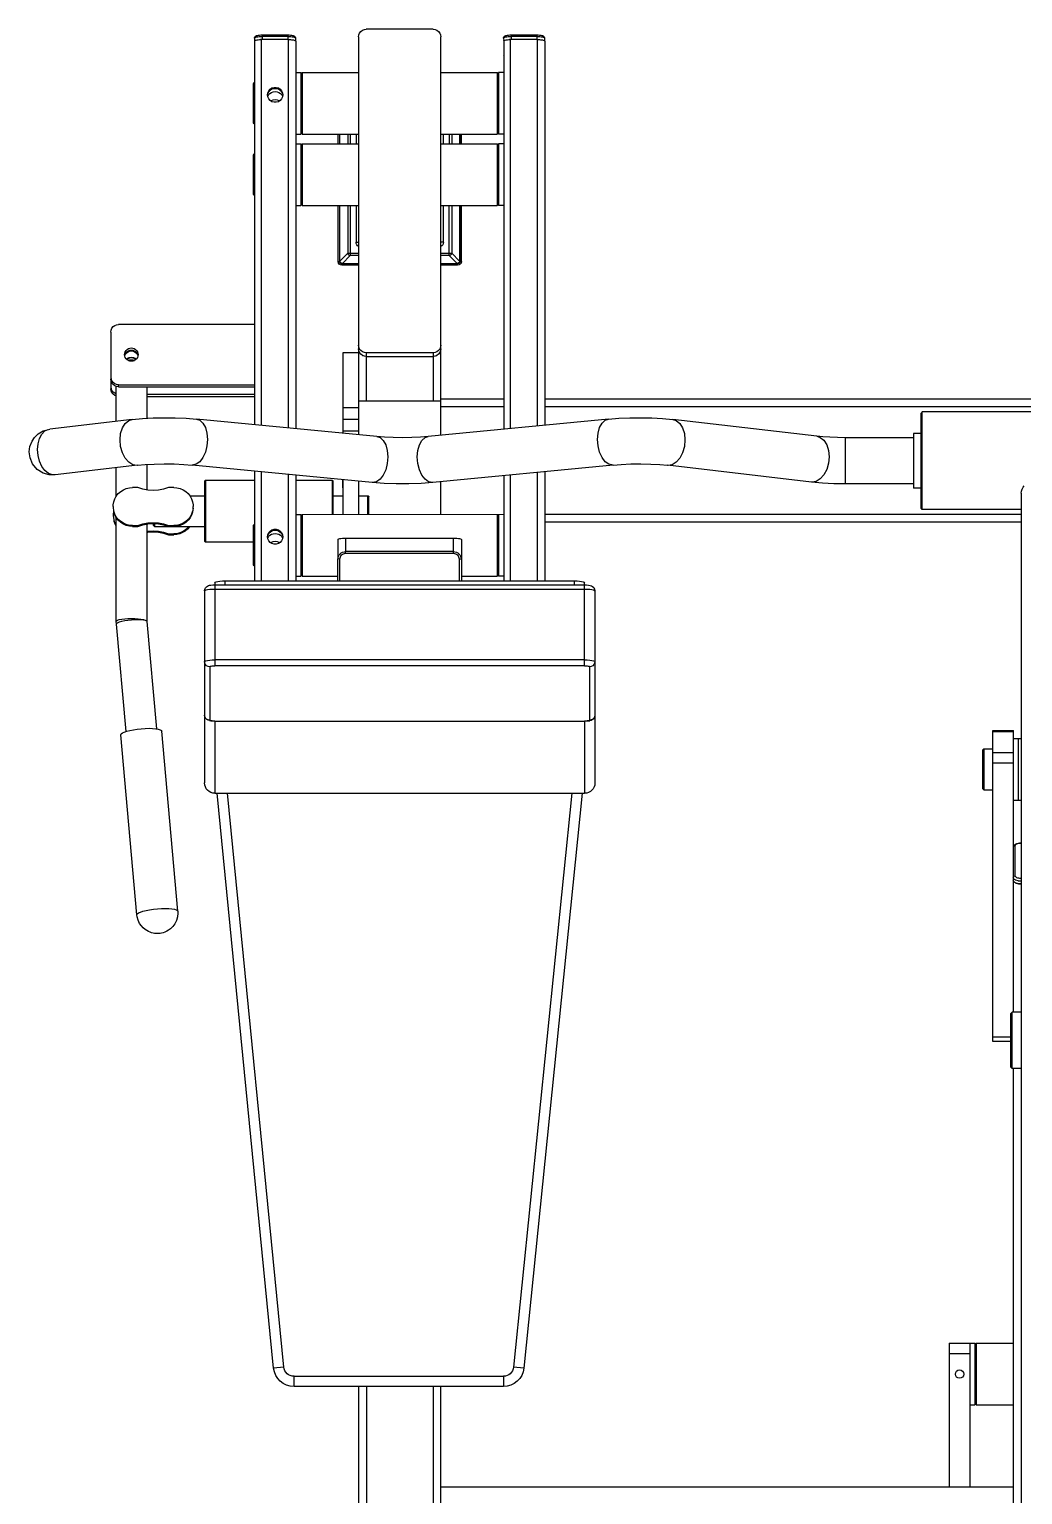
# Model space of a CAD drawing. Header units: millimetres. Extents: x 24547 to 62889, y 34568 to 56011.
# Drawn here: x 44612 to 45232, y 45237 to 46152 of the extents above; entities that cross this region are included whole.
import ezdxf

# ---------------------------------------------------------------- set-up
doc = ezdxf.new("R2010")
doc.units = ezdxf.units.MM
doc.linetypes.add('PEN_TYPE_1', pattern=[0])

# ---------------------------------------------------------------- blocks, each defined once
blk = doc.blocks.new('A$C3F1E5CCC')
at = {"color": 7, "linetype": 'PEN_TYPE_1'}
for points in [[(140.45, 1397.95), (140.51, 1398.35), (140.64, 1398.68), (140.85, 1398.96), (141.13, 1399.2), (141.46, 1399.39), (141.83, 1399.54), (142.3, 1399.67), (142.89, 1399.79), (143.62, 1399.88), (144.43, 1399.94), (145.26, 1399.96)], [(145.26, 1399.96), (161.28, 1399.96)], [(145.26, 1399.96), (145.26, 1397.07)], [(161.28, 1399.96), (161.28, 1397.07)], [(161.28, 1399.96), (162.11, 1399.94), (162.93, 1399.88), (163.66, 1399.79), (164.26, 1399.67), (164.72, 1399.54), (165.11, 1399.38), (165.41, 1399.19), (165.65, 1398.99), (165.87, 1398.71), (166.03, 1398.35), (166.09, 1397.95)], [(205.47, 1398.71), (205.63, 1399.94), (206.11, 1401.08), (206.88, 1402.07), (207.87, 1402.81), (209.03, 1403.29), (210.27, 1403.45)], [(251.94, 1403.45), (210.27, 1403.45)], [(251.94, 1403.45), (253.18, 1403.29), (254.34, 1402.81), (255.33, 1402.07), (256.1, 1401.08), (256.58, 1399.94), (256.74, 1398.71)], [(295.88, 1397.95), (295.93, 1398.35), (296.08, 1398.68), (296.29, 1398.96), (296.56, 1399.2), (296.88, 1399.39), (297.26, 1399.54), (297.72, 1399.67), (298.32, 1399.79), (299.05, 1399.88), (299.86, 1399.94), (300.68, 1399.96)], [(300.68, 1399.96), (316.71, 1399.96)], [(300.68, 1399.96), (300.68, 1397.07)], [(316.71, 1399.96), (316.71, 1397.07)], [(316.71, 1399.96), (317.55, 1399.94), (318.37, 1399.88), (319.09, 1399.79), (319.7, 1399.67), (320.15, 1399.54), (320.53, 1399.38), (320.84, 1399.19), (321.08, 1398.99), (321.3, 1398.71), (321.46, 1398.35), (321.52, 1397.95)], [(140.45, 1397.95), (140.54, 1398.14), (140.82, 1398.33), (141.26, 1398.5), (141.86, 1398.65), (142.58, 1398.78), (143.41, 1398.87), (144.32, 1398.93), (145.26, 1398.95)], [(140.45, 1397.95), (140.58, 1396.2)], [(140.64, 1396.34), (140.45, 1396.07)], [(140.58, 1396.2), (140.68, 1396.39), (140.97, 1396.57), (141.46, 1396.73), (142.07, 1396.86), (142.84, 1396.95), (143.69, 1397.02), (144.58, 1397.04)], [(140.58, 1396.2), (140.58, 1156.66)], [(144.19, 1397.04), (143.96, 1397.03)], [(145.26, 1397.07), (144.58, 1397.05)], [(161.41, 1397.04), (144.58, 1397.04)], [(144.58, 1397.04), (144.58, 1156.27)], [(161.28, 1398.95), (145.26, 1398.95)], [(161.28, 1398.95), (162.22, 1398.93), (163.12, 1398.87), (163.95, 1398.78), (164.68, 1398.65), (165.28, 1398.5), (165.72, 1398.33), (165.99, 1398.14), (166.09, 1397.95)], [(165.04, 1396.69), (161.41, 1397.06)], [(161.41, 1397.04), (161.41, 1154.62)], [(161.41, 1397.04), (162.48, 1397.02), (163.49, 1396.94), (164.41, 1396.82), (165.16, 1396.66), (165.74, 1396.47), (166.1, 1396.26)], [(166.09, 1397.95), (166.09, 1396.27)], [(166.21, 1396.04), (166.1, 1396.26)], [(166.21, 1396.04), (166.21, 1154.15)], [(205.47, 1398.71), (205.47, 1150.32)], [(256.74, 1149.98), (256.74, 1398.71)], [(295.88, 1397.95), (295.97, 1398.14), (296.25, 1398.33), (296.69, 1398.5), (297.29, 1398.65), (298.02, 1398.78), (298.85, 1398.87), (299.75, 1398.93), (300.68, 1398.95)], [(295.88, 1397.95), (296.01, 1396.2)], [(296.08, 1396.34), (295.88, 1396.07)], [(296.01, 1396.2), (296.11, 1396.39), (296.4, 1396.57), (296.88, 1396.73), (297.51, 1396.86), (298.28, 1396.95), (299.12, 1397.02), (300.01, 1397.04)], [(296.01, 1396.2), (296.01, 1153.81)], [(299.62, 1397.04), (299.4, 1397.03)], [(300.68, 1397.07), (300.01, 1397.05)], [(316.84, 1397.04), (300.01, 1397.04)], [(300.01, 1397.04), (300.01, 1154.2)], [(316.71, 1398.95), (300.68, 1398.95)], [(316.71, 1398.95), (317.64, 1398.93), (318.55, 1398.87), (319.39, 1398.78), (320.11, 1398.65), (320.7, 1398.5), (321.15, 1398.33), (321.42, 1398.14), (321.52, 1397.95)], [(320.47, 1396.69), (316.84, 1397.06)], [(316.84, 1397.04), (317.9, 1397.02), (318.92, 1396.94), (319.83, 1396.82), (320.6, 1396.66), (321.17, 1396.47), (321.53, 1396.26)], [(316.84, 1397.04), (316.84, 1155.84)], [(321.52, 1397.95), (321.52, 1396.27)], [(321.65, 1396.04), (321.53, 1396.26)], [(321.65, 1396.04), (321.65, 1156.31)], [(140.45, 1387.41), (140.58, 1387.18)], [(295.88, 1387.41), (296.01, 1387.18)], [(166.21, 1376.45), (169.42, 1376.45)], [(169.42, 1375.66), (170.22, 1376.45)], [(169.42, 1376.45), (169.42, 1338)], [(170.22, 1376.45), (205.47, 1376.45)], [(170.22, 1376.45), (170.22, 1338)], [(256.74, 1376.45), (292, 1376.45)], [(292, 1376.45), (292, 1338)], [(292, 1376.45), (292.81, 1375.66)], [(296.01, 1376.45), (292.81, 1376.45)], [(292.81, 1376.45), (292.81, 1338)], [(140.17, 1370.05), (139.78, 1369.67)], [(139.78, 1344.81), (139.78, 1369.67)], [(140.58, 1370.05), (140.17, 1370.05)], [(140.17, 1344.42), (140.17, 1370.05)], [(148.63, 1362.24), (148.78, 1363.88), (149.35, 1365.1), (150.25, 1366.11), (151.4, 1366.84), (152.72, 1367.22), (154.09, 1367.22), (155.39, 1366.84), (156.54, 1366.11), (157.44, 1365.1), (158.01, 1363.88), (158.16, 1362.24)], [(148.73, 1361.6), (149.29, 1362.61), (150.07, 1363.43), (151.08, 1364.06), (152.23, 1364.45), (153.4, 1364.58)], [(148.78, 1363.25), (149.35, 1364.47), (150.25, 1365.48), (151.4, 1366.19), (152.72, 1366.58), (154.09, 1366.58), (155.39, 1366.19), (156.54, 1365.48), (157.44, 1364.47), (158.01, 1363.25)], [(153.4, 1364.58), (154.56, 1364.45), (155.71, 1364.06), (156.71, 1363.44), (157.5, 1362.61)], [(158.01, 1361.24), (157.44, 1360.02), (156.54, 1359.01), (155.39, 1358.28), (154.09, 1357.91), (152.72, 1357.91), (151.4, 1358.28), (150.25, 1359.01), (149.35, 1360.02), (148.78, 1361.24), (148.59, 1362.56)], [(150.65, 1358.75), (151.08, 1359.06), (152.23, 1359.52), (153.4, 1359.67)], [(153.4, 1359.67), (154.56, 1359.52), (155.71, 1359.06), (156.14, 1358.75)], [(157.5, 1362.61), (158.07, 1361.62)], [(158.2, 1362.56), (158.01, 1361.24)], [(140.17, 1344.42), (139.78, 1344.81)], [(140.58, 1344.42), (140.17, 1344.42)], [(140.45, 1342.88), (140.58, 1342.66)], [(166.21, 1338), (169.42, 1338)], [(169.42, 1338.8), (170.22, 1338)], [(170.22, 1338), (205.47, 1338)], [(192.65, 1331.95), (192.65, 1338)], [(193.55, 1338), (193.55, 1331.95)], [(193.8, 1331.95), (193.8, 1338)], [(198.68, 1338), (198.68, 1331.95)], [(200.18, 1338), (200.18, 1331.95)], [(203.87, 1338), (203.87, 1331.95)], [(256.74, 1338), (292, 1338)], [(258.34, 1331.95), (258.34, 1338)], [(262.03, 1338), (262.03, 1331.95)], [(263.53, 1338), (263.53, 1331.95)], [(268.41, 1338), (268.41, 1331.95)], [(268.66, 1338), (268.66, 1331.95)], [(269.57, 1331.95), (269.57, 1338)], [(292, 1338), (292.81, 1338.8)], [(296.01, 1338), (292.81, 1338)], [(166.21, 1331.95), (169.42, 1331.95)], [(169.42, 1331.13), (170.22, 1331.95)], [(169.42, 1331.95), (169.42, 1293.49)], [(170.22, 1331.95), (205.47, 1331.95)], [(170.22, 1331.95), (170.22, 1293.49)], [(256.74, 1331.95), (292, 1331.95)], [(292, 1331.95), (292, 1293.49)], [(292, 1331.95), (292.81, 1331.13)], [(296.01, 1331.95), (292.81, 1331.95)], [(292.81, 1331.95), (292.81, 1293.49)], [(140.17, 1325.53), (139.78, 1325.14)], [(139.78, 1300.27), (139.78, 1325.14)], [(140.58, 1325.53), (140.17, 1325.53)], [(140.17, 1299.9), (140.17, 1325.53)], [(140.17, 1299.9), (139.78, 1300.27)], [(140.58, 1299.9), (140.17, 1299.9)], [(166.21, 1293.49), (169.42, 1293.49)], [(169.42, 1294.28), (170.22, 1293.49)], [(170.22, 1293.49), (205.47, 1293.49)], [(192.65, 1258.46), (192.65, 1293.49)], [(193.55, 1293.49), (193.55, 1258.46)], [(193.8, 1258.82), (193.8, 1293.49)], [(198.68, 1293.49), (198.68, 1263.69)], [(200.18, 1293.49), (200.18, 1262.17)], [(203.87, 1293.49), (203.87, 1270.57)], [(256.74, 1293.49), (292, 1293.49)], [(258.34, 1270.57), (258.34, 1293.49)], [(262.03, 1262.17), (262.03, 1293.49)], [(263.53, 1293.49), (263.53, 1263.69)], [(268.41, 1293.49), (268.41, 1258.82)], [(268.66, 1293.49), (268.66, 1258.46)], [(269.57, 1258.46), (269.57, 1293.49)], [(292, 1293.49), (292.81, 1294.28)], [(296.01, 1293.49), (292.81, 1293.49)], [(198.68, 1263.69), (193.8, 1258.82)], [(198.68, 1263.69), (205.47, 1263.69)], [(200.18, 1262.17), (199.75, 1262.29), (199.35, 1262.53), (199.02, 1262.86), (198.79, 1263.25), (198.68, 1263.69)], [(203.87, 1270.57), (205.47, 1270.57)], [(205.47, 1267.8), (204.8, 1268.32), (204.3, 1268.97), (203.98, 1269.74), (203.87, 1270.57)], [(258.34, 1270.57), (256.74, 1270.57)], [(258.34, 1270.57), (258.23, 1269.74), (257.91, 1268.97), (257.41, 1268.32), (256.74, 1267.8)], [(256.74, 1263.69), (263.53, 1263.69)], [(263.53, 1263.69), (263.49, 1263.46), (263.42, 1263.25), (263.32, 1263.03), (263.19, 1262.86), (263.04, 1262.68), (262.86, 1262.53), (262.66, 1262.4), (262.46, 1262.29), (262.25, 1262.22), (262.03, 1262.17)], [(268.41, 1258.82), (263.53, 1263.69)], [(192.65, 1258.46), (193.55, 1258.46)], [(194.96, 1256.15), (194.06, 1256.33), (193.33, 1256.83), (192.83, 1257.56), (192.65, 1258.46)], [(194.96, 1257.04), (194.41, 1257.16), (193.96, 1257.46), (193.66, 1257.91), (193.55, 1258.46)], [(195.31, 1257.31), (194.83, 1257.39), (194.41, 1257.6), (194.09, 1257.91), (193.88, 1258.33), (193.8, 1258.82)], [(205.47, 1257.04), (194.96, 1257.04)], [(194.96, 1256.15), (194.96, 1257.04)], [(205.47, 1256.15), (194.96, 1256.15)], [(200.18, 1262.17), (195.31, 1257.31)], [(195.31, 1257.31), (205.47, 1257.31)], [(205.47, 1262.17), (200.18, 1262.17)], [(262.03, 1262.17), (256.74, 1262.17)], [(256.74, 1257.31), (266.9, 1257.31)], [(267.25, 1257.04), (256.74, 1257.04)], [(267.25, 1256.15), (256.74, 1256.15)], [(266.9, 1257.31), (262.03, 1262.17)], [(268.41, 1258.82), (268.33, 1258.33), (268.12, 1257.91), (267.81, 1257.6), (267.38, 1257.39), (266.9, 1257.31)], [(269.57, 1258.46), (269.38, 1257.56), (268.89, 1256.83), (268.15, 1256.33), (267.25, 1256.15)], [(268.66, 1258.46), (268.55, 1257.91), (268.25, 1257.46), (267.8, 1257.16), (267.25, 1257.04)], [(267.25, 1256.15), (267.25, 1257.04)], [(268.66, 1258.46), (269.57, 1258.46)], [(50.85, 1214.5), (51.03, 1215.72), (51.5, 1216.86), (52.26, 1217.84), (53.26, 1218.58), (54.43, 1219.06), (55.68, 1219.22)], [(140.58, 1219.22), (55.68, 1219.22)], [(50.85, 1214.5), (50.85, 1178.99)], [(59.47, 1200.4), (59.57, 1201.32), (59.88, 1202.19), (60.39, 1202.98), (61.05, 1203.63), (61.85, 1204.12), (62.75, 1204.41), (63.67, 1204.52), (64.6, 1204.41), (65.5, 1204.12), (66.29, 1203.63), (66.96, 1202.98), (67.47, 1202.19), (67.77, 1201.32), (67.87, 1200.4)], [(59.57, 1199.49), (59.47, 1200.4)], [(59.54, 1199.74), (59.69, 1200.32)], [(67.77, 1199.49), (67.47, 1198.62), (66.96, 1197.83), (66.29, 1197.18), (65.5, 1196.69), (64.6, 1196.4), (63.67, 1196.29), (62.75, 1196.4), (61.85, 1196.69), (61.05, 1197.18), (60.39, 1197.83), (59.88, 1198.62), (59.57, 1199.49)], [(59.6, 1199.4), (59.86, 1200.21)], [(59.69, 1200.32), (59.88, 1200.86), (60.39, 1201.64), (61.05, 1202.29), (61.85, 1202.78), (62.75, 1203.07), (63.67, 1203.19), (64.6, 1203.07), (65.5, 1202.78), (66.29, 1202.29), (66.96, 1201.64), (67.47, 1200.86), (67.64, 1200.32)], [(59.86, 1200.21), (60.27, 1201.02), (61.22, 1202), (62.39, 1202.63), (63.67, 1202.85), (64.98, 1202.63), (66.13, 1202), (67.07, 1201.02), (67.48, 1200.21)], [(60.63, 1197.6), (61.22, 1198.14), (62.39, 1198.68), (63.67, 1198.86), (64.98, 1198.68), (66.13, 1198.14), (66.72, 1197.6)], [(60.82, 1197.41), (61.05, 1197.62), (61.85, 1198.11), (62.75, 1198.42), (63.67, 1198.52), (64.6, 1198.42), (65.5, 1198.11), (66.29, 1197.62), (66.52, 1197.41)], [(67.48, 1200.21), (67.74, 1199.4)], [(67.64, 1200.32), (67.81, 1199.74)], [(67.87, 1200.4), (67.77, 1199.49)], [(195.85, 1201.71), (205.47, 1201.71)], [(195.85, 1151.27), (195.85, 1201.61)], [(210.27, 1201.48), (209.03, 1201.64), (207.87, 1202.11), (206.88, 1202.86), (206.11, 1203.84), (205.63, 1204.98), (205.47, 1206.21)], [(205.63, 1202.78), (205.47, 1203.95)], [(205.68, 1202.65), (205.63, 1202.78)], [(206.11, 1201.62), (205.63, 1202.76)], [(206.19, 1201.53), (206.09, 1201.67)], [(206.84, 1200.7), (206.19, 1201.53)], [(206.93, 1200.6), (206.84, 1200.7)], [(207.88, 1199.88), (206.93, 1200.6)], [(210.27, 1199.25), (209.03, 1199.41), (207.87, 1199.88)], [(210.27, 1199.22), (209.21, 1199.35), (208.19, 1199.69), (207.88, 1199.88)], [(251.94, 1201.48), (210.27, 1201.48)], [(210.27, 1201.48), (210.27, 1171.34)], [(210.27, 1199.25), (251.94, 1199.25)], [(256.74, 1206.21), (256.58, 1204.98), (256.1, 1203.84), (255.33, 1202.86), (254.34, 1202.11), (253.18, 1201.64), (251.94, 1201.48)], [(251.94, 1201.48), (251.94, 1171.34)], [(254.35, 1199.9), (254.02, 1199.69), (253, 1199.35), (251.94, 1199.22)], [(254.34, 1199.88), (253.18, 1199.41), (251.94, 1199.25)], [(255.28, 1200.6), (254.35, 1199.9)], [(255.37, 1200.7), (255.28, 1200.6)], [(256.1, 1201.62), (255.33, 1200.63)], [(256.12, 1201.67), (256.02, 1201.53)], [(256.53, 1202.65), (256.12, 1201.67)], [(256.58, 1202.78), (256.53, 1202.65)], [(256.74, 1203.95), (256.58, 1202.76)], [(61.79, 1196.74), (61.85, 1196.77), (62.75, 1197.08), (63.67, 1197.18), (64.6, 1197.08), (65.5, 1196.77), (65.56, 1196.74)], [(50.85, 1186.31), (51.03, 1185.09)], [(55.68, 1180.27), (54.43, 1180.42), (53.26, 1180.91), (52.26, 1181.66), (51.5, 1182.61), (51.03, 1183.76), (50.85, 1184.98)], [(50.85, 1180.32), (51.03, 1179.1)], [(55.68, 1181.59), (54.43, 1181.75), (53.26, 1182.23), (52.26, 1182.97), (51.5, 1183.95), (51.03, 1185.09)], [(54.05, 1180.58), (54.05, 1158.74)], [(55.68, 1180.27), (55.68, 1181.59)], [(55.68, 1181.59), (140.58, 1181.59)], [(55.68, 1180.27), (140.58, 1180.27)], [(73.29, 1180.27), (73.29, 1160.66)], [(54.05, 1174.58), (53.26, 1174.9), (52.26, 1175.65), (51.5, 1176.63), (51.03, 1177.76), (50.85, 1178.99)], [(54.05, 1175.91), (53.26, 1176.24), (52.26, 1176.98), (51.5, 1177.96), (51.03, 1179.1)], [(73.29, 1175.6), (140.58, 1175.6)], [(73.29, 1174.27), (140.58, 1174.27)], [(256.74, 1171.34), (205.47, 1171.34)], [(256.74, 1172.83), (296.01, 1172.83)], [(321.65, 1172.83), (706.96, 1172.83)], [(195.85, 1164.26), (195.6, 1164.26)], [(195.6, 1164.26), (195.6, 1151.28)], [(195.85, 1163.72), (195.6, 1163.72)], [(195.85, 1167.41), (205.47, 1167.41)], [(256.74, 1168.03), (296.01, 1168.03)], [(321.65, 1168.03), (706.96, 1168.03)], [(557.15, 1164.57), (556.36, 1163.77)], [(556.36, 1104.47), (556.36, 1163.77)], [(714.19, 1164.57), (557.15, 1164.57)], [(557.15, 1103.68), (557.15, 1164.57)], [(0, 1139.6), (0.41, 1143.03), (1.71, 1146.43), (3.24, 1148.71), (5.49, 1150.93), (8.68, 1152.83), (12.73, 1153.92)], [(5.13, 1141.13), (5.44, 1144.77), (6.37, 1148.06), (7.85, 1150.78), (9.77, 1152.73), (11.69, 1153.64)], [(64.21, 1159.93), (12.71, 1153.92)], [(56.61, 1147.15), (56.98, 1151.11), (58.07, 1154.62), (59.8, 1157.4), (62.03, 1159.23), (64.21, 1159.93)], [(64.21, 1159.93), (70.56, 1160.51), (77.23, 1160.87), (84.1, 1161.02), (91.02, 1160.95), (97.8, 1160.68), (104.3, 1160.19)], [(104.3, 1160.19), (106.33, 1159.5), (108.32, 1157.7), (109.86, 1154.93), (110.84, 1151.43), (111.18, 1147.48)], [(216.8, 1149.22), (104.3, 1160.19)], [(195.6, 1154.12), (195.85, 1154.12)], [(195.85, 1159.99), (205.47, 1159.99)], [(195.85, 1152.73), (205.47, 1152.73)], [(361.39, 1160.19), (248.93, 1149.22)], [(354.53, 1147.48), (354.86, 1151.43), (355.84, 1154.93), (357.37, 1157.7), (359.36, 1159.5), (361.39, 1160.19)], [(361.39, 1160.19), (367.86, 1160.68), (374.61, 1160.95), (381.52, 1161.02), (388.41, 1160.87), (395.11, 1160.51), (401.5, 1159.93)], [(491.35, 1149.43), (401.5, 1159.93)], [(401.5, 1159.93), (403.67, 1159.23), (405.89, 1157.4), (407.62, 1154.62), (408.72, 1151.11), (409.09, 1147.13)], [(67.55, 1131.28), (67.19, 1131.25), (64.55, 1131.69), (62.03, 1133.25), (59.8, 1135.82), (58.07, 1139.18), (56.98, 1143.06), (56.61, 1147.15)], [(111.18, 1147.48), (110.84, 1143.39), (109.86, 1139.5), (108.32, 1136.12), (106.33, 1133.53), (104.09, 1131.93), (101.51, 1131.48)], [(195.6, 1151.72), (195.85, 1151.72)], [(248.93, 1149.22), (244.17, 1148.84), (238.72, 1148.62), (232.9, 1148.52), (227.04, 1148.6), (221.56, 1148.84), (216.8, 1149.22)], [(216.8, 1149.22), (218.83, 1148.55), (220.82, 1146.74), (222.36, 1143.98), (223.34, 1140.48), (223.67, 1136.51)], [(242.05, 1136.51), (242.38, 1140.48), (243.36, 1143.98), (244.91, 1146.74), (246.88, 1148.55), (248.93, 1149.22)], [(364.19, 1131.48), (361.62, 1131.93), (359.36, 1133.53), (357.37, 1136.12), (355.84, 1139.5), (354.86, 1143.37), (354.53, 1147.48)], [(409.09, 1147.13), (408.72, 1143.05), (407.62, 1139.18)], [(509.25, 1148.53), (504.21, 1148.6), (499.39, 1148.78), (495.03, 1149.07), (491.35, 1149.43)], [(491.35, 1149.43), (493.53, 1148.74), (495.75, 1146.91), (497.49, 1144.12), (498.58, 1140.61), (498.97, 1136.65)], [(551.7, 1148.53), (509.25, 1148.53)], [(509.25, 1119.69), (509.25, 1148.53)], [(556.36, 1151.24), (551.7, 1151.24)], [(551.7, 1151.24), (551.7, 1117.01)], [(16.07, 1125.28), (12.44, 1125.31), (8.61, 1126.38), (4.93, 1128.73), (2, 1132.24), (0.44, 1136.02), (0, 1139.6)], [(16.07, 1125.28), (14.39, 1125.31), (12, 1126.2), (9.77, 1127.99), (7.85, 1130.58), (6.37, 1133.79), (5.44, 1137.39), (5.13, 1141.13)], [(223.67, 1136.51), (223.34, 1132.42), (222.36, 1128.53), (220.82, 1125.16), (218.83, 1122.56), (216.58, 1120.96), (214, 1120.52)], [(251.72, 1120.52), (249.15, 1120.96), (246.88, 1122.56), (244.91, 1125.16), (243.36, 1128.53), (242.38, 1132.42), (242.05, 1136.51)], [(407.62, 1139.18), (405.89, 1135.82), (403.67, 1133.25), (401.14, 1131.69), (398.5, 1131.25), (398.15, 1131.28)], [(498.97, 1136.65), (498.58, 1132.57), (497.49, 1128.69), (495.75, 1125.32), (493.53, 1122.77), (490.99, 1121.19), (488.36, 1120.75), (488.01, 1120.78)], [(67.55, 1131.28), (16.07, 1125.28)], [(54.05, 1129.7), (54.05, 1111.64)], [(67.55, 1131.28), (72.23, 1131.72), (77.9, 1132.04), (84.13, 1132.18), (90.43, 1132.11), (96.37, 1131.87), (101.51, 1131.48)], [(73.29, 1131.79), (73.29, 1115.97)], [(214, 1120.52), (101.51, 1131.48)], [(140.58, 1127.67), (140.58, 1059.11)], [(144.58, 1127.28), (144.58, 1059.11)], [(161.41, 1125.63), (161.41, 1059.11)], [(166.21, 1125.18), (166.21, 1059.11)], [(364.19, 1131.48), (251.72, 1120.52)], [(300.01, 1125.23), (300.01, 1059.11)], [(316.84, 1126.87), (316.84, 1059.11)], [(321.65, 1127.33), (321.65, 1059.11)], [(364.19, 1131.48), (369.35, 1131.87), (375.32, 1132.11), (381.64, 1132.18), (387.84, 1132.03), (393.48, 1131.72), (398.15, 1131.28)], [(488.01, 1120.78), (398.15, 1131.28)], [(52.31, 1105.55), (52.34, 1106.53), (52.69, 1108.46), (53.34, 1110.33), (54.28, 1112.06), (55.52, 1113.61), (57, 1114.94), (58.68, 1116.01), (60.52, 1116.8), (62.47, 1117.28), (64.47, 1117.45)], [(67.68, 1117.45), (64.47, 1117.45)], [(86.9, 1117.45), (83.79, 1116.44), (80.57, 1115.82), (77.3, 1115.61), (74.01, 1115.82), (70.79, 1116.44), (67.68, 1117.45)], [(90.11, 1117.45), (86.9, 1117.45)], [(90.11, 1117.45), (92.11, 1117.28), (94.06, 1116.8), (95.9, 1116.01), (97.58, 1114.94), (99.06, 1113.61), (100.29, 1112.06), (101.25, 1110.33), (101.91, 1108.46), (102.23, 1106.53), (102.26, 1105.55)], [(109.33, 1121.42), (109.85, 1121.94)], [(109.33, 1121.42), (109.33, 1084)], [(109.85, 1121.94), (109.85, 1083.48)], [(109.85, 1121.94), (140.58, 1121.94)], [(166.21, 1121.94), (188.93, 1121.94)], [(188.93, 1121.94), (188.93, 1100.63)], [(188.93, 1121.94), (189.45, 1121.42)], [(189.45, 1121.42), (189.45, 1100.63)], [(195.6, 1117.24), (195.6, 1122.31)], [(195.85, 1117.24), (195.6, 1117.24)], [(195.85, 1100.63), (195.85, 1122.28)], [(205.47, 1121.35), (205.47, 1100.63)], [(251.72, 1120.52), (244.4, 1119.97), (236.72, 1119.71), (228.94, 1119.71), (221.3, 1119.97), (214, 1120.52)], [(256.74, 1100.63), (256.74, 1121.01)], [(296.01, 1124.84), (296.01, 1059.11)], [(509.25, 1119.69), (501.91, 1119.82), (494.8, 1120.16), (488.01, 1120.78)], [(551.7, 1119.69), (509.25, 1119.69)], [(556.36, 1117.01), (551.7, 1117.01)], [(618.86, 1113.95), (619, 1115.25), (619.41, 1116.47), (620, 1117.56), (620.71, 1118.5)], [(100.08, 1112.32), (109.33, 1112.32)], [(189.45, 1112.32), (195.85, 1112.32)], [(205.47, 1112.32), (211.09, 1112.32)], [(211.09, 1112.32), (211.09, 1100.63)], [(211.09, 1112.32), (211.4, 1112.26), (211.65, 1112.09), (211.82, 1111.83), (211.88, 1111.52)], [(211.88, 1100.62), (211.88, 1111.52)], [(618.86, 1113.95), (618.86, 309.94)], [(52.31, 1105.55), (52.34, 1104.07)], [(52.57, 1102.72), (52.31, 1100.37)], [(52.31, 1100.37), (52.46, 1098.01)], [(52.34, 1104.56), (52.69, 1102.13)], [(52.46, 1098.52), (52.9, 1096.19)], [(64.47, 1093.65), (62.47, 1093.81), (60.52, 1094.29), (58.68, 1095.08), (57, 1096.16), (55.52, 1097.49), (54.28, 1099.04), (53.34, 1100.76), (52.69, 1102.62)], [(64.47, 1093.15), (62.47, 1093.31), (60.52, 1093.8), (58.68, 1094.58), (57, 1095.65), (55.52, 1096.99), (54.28, 1098.53), (53.34, 1100.26), (52.69, 1102.13)], [(54.05, 1098.96), (54.05, 1033.76)], [(101.91, 1102.62), (101.25, 1100.76), (100.29, 1099.04), (99.06, 1097.49), (97.58, 1096.16), (95.9, 1095.08), (94.06, 1094.29), (92.11, 1093.81), (90.11, 1093.65)], [(102.23, 1104.56), (101.91, 1102.13), (101.25, 1100.26), (100.29, 1098.53), (99.06, 1096.99), (97.58, 1095.65), (95.9, 1094.58)], [(102.23, 1104.07), (102.26, 1105.55)], [(166.21, 1100.63), (169.42, 1100.63)], [(169.42, 1099.82), (170.22, 1100.63)], [(169.42, 1100.63), (169.42, 1062.17)], [(170.22, 1100.63), (296.01, 1100.73)], [(170.22, 1100.63), (170.22, 1062.17)], [(292, 1100.63), (292, 1062.17)], [(292, 1100.63), (292.81, 1099.82)], [(292.81, 1100.63), (292.81, 1062.17)], [(321.65, 1100.73), (618.86, 1100.73)], [(557.15, 1103.68), (556.36, 1104.47)], [(618.86, 1103.68), (557.15, 1103.68)], [(54.05, 1094.29), (53.63, 1094.97), (52.9, 1096.69)], [(54.05, 1093.8), (53.63, 1094.46), (52.9, 1096.19)], [(64.47, 1093.65), (64.47, 1093.15)], [(64.47, 1093.65), (67.68, 1093.65)], [(64.47, 1093.15), (67.68, 1093.15)], [(67.68, 1093.65), (70.79, 1094.66), (74.01, 1095.28), (77.3, 1095.47), (80.57, 1095.28), (83.79, 1094.66), (86.9, 1093.65)], [(67.68, 1093.15), (70.79, 1094.16), (74.01, 1094.77), (77.3, 1094.97), (80.57, 1094.77), (83.79, 1094.16), (86.9, 1093.15)], [(67.68, 1093.65), (67.68, 1093.15)], [(73.29, 1094.63), (73.29, 1033.76)], [(73.29, 1089.96), (74.01, 1090.09), (77.3, 1090.3), (80.57, 1090.09), (83.79, 1089.48), (86.9, 1088.48)], [(73.29, 1089.45), (74.01, 1089.6), (77.3, 1089.79), (80.57, 1089.6), (83.79, 1088.98), (86.9, 1087.97)], [(77.3, 1094.97), (77.3, 1093.89)], [(77.3, 1093.89), (78.08, 1093.1)], [(78.08, 1094.92), (78.08, 1093.1)], [(78.08, 1093.1), (109.33, 1093.1)], [(86.9, 1093.65), (86.9, 1093.15)], [(86.9, 1093.65), (90.11, 1093.65)], [(95.9, 1094.58), (94.06, 1093.8), (92.11, 1093.31), (90.11, 1093.15)], [(90.11, 1093.65), (90.11, 1093.15)], [(99.71, 1093.1), (98.72, 1091.96), (97.25, 1090.74), (95.62, 1089.76), (93.87, 1089.04), (92.01, 1088.62), (90.11, 1088.48)], [(100.08, 1093.1), (99.95, 1092.87), (98.72, 1091.45), (97.25, 1090.25), (95.62, 1089.27), (93.87, 1088.56), (92.01, 1088.12), (90.11, 1087.97)], [(140.17, 1094.22), (139.78, 1093.83)], [(139.78, 1068.96), (139.78, 1093.83)], [(140.17, 1068.59), (140.17, 1094.22)], [(140.58, 1094.22), (140.17, 1094.22)], [(148.63, 1086.41), (148.78, 1088.05), (149.35, 1089.27), (150.25, 1090.28), (151.4, 1091), (152.72, 1091.39), (154.09, 1091.39), (155.39, 1091), (156.54, 1090.28), (157.44, 1089.27), (158.01, 1088.05), (158.16, 1086.41)], [(148.73, 1085.77), (149.29, 1086.77), (150.07, 1087.6), (151.08, 1088.23), (152.23, 1088.62), (153.4, 1088.75)], [(148.78, 1087.42), (149.35, 1088.64), (150.25, 1089.65), (151.4, 1090.36), (152.72, 1090.74), (154.09, 1090.74), (155.39, 1090.36), (156.54, 1089.65), (157.44, 1088.64), (158.01, 1087.42)], [(153.4, 1088.75), (154.56, 1088.62), (155.71, 1088.23), (156.71, 1087.61), (157.5, 1086.78)], [(321.65, 1095.93), (618.86, 1095.93)], [(86.9, 1088.48), (86.9, 1087.97)], [(86.9, 1088.48), (90.11, 1088.48)], [(86.9, 1087.97), (90.11, 1087.97)], [(90.11, 1087.97), (90.11, 1088.48)], [(109.33, 1084), (109.85, 1083.48)], [(109.85, 1083.48), (139.78, 1083.48)], [(158.01, 1085.4), (157.44, 1084.19), (156.54, 1083.19), (155.39, 1082.45), (154.09, 1082.08), (152.72, 1082.08), (151.4, 1082.45), (150.25, 1083.19), (149.35, 1084.19), (148.78, 1085.4), (148.59, 1086.73)], [(150.65, 1082.93), (151.08, 1083.23), (152.23, 1083.69), (153.4, 1083.84)], [(153.4, 1083.84), (154.56, 1083.69), (155.71, 1083.23), (156.14, 1082.93)], [(157.5, 1086.78), (158.07, 1085.79)], [(158.2, 1086.73), (158.01, 1085.4)], [(192.64, 1085.01), (192.77, 1085.2), (193.12, 1085.38), (193.69, 1085.53), (194.46, 1085.68), (195.37, 1085.77), (196.39, 1085.84), (197.46, 1085.86)], [(192.64, 1073.71), (192.64, 1085.01)], [(197.46, 1077.42), (197.46, 1085.86)], [(197.46, 1085.86), (264.73, 1085.86)], [(264.73, 1077.42), (264.73, 1085.86)], [(264.73, 1085.86), (265.81, 1085.84), (266.82, 1085.77), (267.74, 1085.68), (268.5, 1085.53), (269.08, 1085.38), (269.43, 1085.2), (269.55, 1085.01)], [(269.55, 1085.01), (269.55, 1059.11)], [(192.51, 1072.67), (192.61, 1073.6), (192.88, 1074.49), (193.33, 1075.31), (193.92, 1076.02), (194.65, 1076.63), (195.48, 1077.07), (196.39, 1077.34), (197.32, 1077.42)], [(193.8, 1072.9), (192.51, 1072.67)], [(192.51, 1059.11), (192.51, 1072.67)], [(193.8, 1072.9), (193.87, 1073.58), (194.07, 1074.23), (194.39, 1074.82), (194.83, 1075.36), (195.36, 1075.78), (195.98, 1076.11), (196.64, 1076.3), (197.32, 1076.36)], [(193.8, 1059.11), (193.8, 1072.9)], [(197.32, 1076.36), (197.32, 1077.42)], [(264.62, 1077.42), (197.32, 1077.42)], [(197.32, 1076.36), (264.62, 1076.36)], [(264.62, 1076.36), (264.62, 1077.42)], [(264.62, 1077.42), (265.56, 1077.34), (266.46, 1077.07), (267.29, 1076.63), (268.02, 1076.02), (268.62, 1075.31), (269.06, 1074.49), (269.33, 1073.6), (269.43, 1072.67)], [(264.62, 1076.36), (265.31, 1076.3), (265.97, 1076.11), (266.58, 1075.78), (267.11, 1075.36), (267.55, 1074.82), (267.87, 1074.23), (268.08, 1073.58), (268.15, 1072.9)], [(268.15, 1072.9), (268.15, 1059.11)], [(268.15, 1072.9), (269.43, 1072.67)], [(269.34, 1073.52), (269.43, 1073.26)], [(269.43, 1073.26), (269.55, 1072.2)], [(140.17, 1068.59), (139.78, 1068.96)], [(140.58, 1068.59), (140.17, 1068.59)], [(166.21, 1062.17), (169.42, 1062.17)], [(169.42, 1062.97), (170.22, 1062.17)], [(170.22, 1062.17), (192.51, 1062.17)], [(269.55, 1062.17), (292, 1062.17)], [(292, 1062.17), (292.81, 1062.97)], [(296.01, 1062.17), (292.81, 1062.17)], [(109.33, 1052.93), (109.49, 1053.92), (109.85, 1054.72), (110.45, 1055.42), (111.09, 1055.87), (111.74, 1056.17), (112.47, 1056.39), (113.33, 1056.54), (114.42, 1056.66), (115.74, 1056.69)], [(109.33, 1052.93), (109.54, 1053.22), (110.19, 1053.48), (111.2, 1053.71), (112.53, 1053.89), (114.08, 1054), (115.74, 1054.05)], [(109.33, 1052.93), (109.33, 933.09)], [(115.74, 1058.01), (115.95, 1058.28), (116.59, 1058.56), (117.61, 1058.79), (118.95, 1058.97), (120.49, 1059.08), (122.15, 1059.11)], [(115.74, 1058.01), (115.74, 1006.15)], [(115.74, 1056.69), (346.46, 1056.69)], [(115.74, 1054.05), (346.46, 1054.05)], [(122.15, 1056.69), (122.15, 1059.11)], [(122.15, 1059.11), (340.06, 1059.11)], [(340.06, 1056.69), (340.06, 1059.11)], [(340.06, 1059.11), (341.72, 1059.08), (343.25, 1058.97), (344.58, 1058.79), (345.6, 1058.56), (346.24, 1058.28), (346.46, 1058.01)], [(346.46, 1006.15), (346.46, 1058.01)], [(346.46, 1056.69), (347.74, 1056.66), (348.91, 1056.54), (349.86, 1056.36), (350.67, 1056.1), (351.45, 1055.66), (352.2, 1054.93), (352.7, 1053.95), (352.87, 1052.93)], [(346.46, 1054.05), (348.12, 1054), (349.67, 1053.89), (350.99, 1053.71), (352.01, 1053.48), (352.65, 1053.22), (352.87, 1052.93)], [(352.87, 1052.93), (352.87, 933.09)], [(54.05, 1033.76), (54.3, 1034.19), (55.01, 1034.62), (56.15, 1034.99), (57.68, 1035.32), (59.51, 1035.55), (61.54, 1035.69), (63.67, 1035.76), (65.81, 1035.69), (67.84, 1035.55), (69.66, 1035.32), (71.19, 1034.99), (72.33, 1034.62), (73.05, 1034.19), (73.29, 1033.76)], [(54.05, 1033.76), (54.14, 1032.08)], [(54.71, 1032.79), (55.08, 1033.06), (56.22, 1033.54), (57.73, 1033.98), (59.56, 1034.37), (61.57, 1034.7), (63.71, 1034.93), (65.84, 1035.06), (67.86, 1035.09), (69.68, 1035.01), (71.19, 1034.81), (72.33, 1034.54), (73.05, 1034.18), (73.28, 1033.79)], [(73.28, 1033.79), (79.28, 966.83)], [(54.71, 1032.79), (54.14, 1032.11)], [(54.14, 1032.08), (60.12, 965.1)], [(109.33, 1008.76), (109.54, 1009.03), (110.19, 1009.31), (111.2, 1009.54), (112.53, 1009.72), (114.08, 1009.83), (115.74, 1009.86)], [(112.53, 1005.6), (111.54, 1005.74), (110.65, 1006.2), (109.95, 1006.9), (109.49, 1007.78), (109.33, 1008.76)], [(346.46, 1009.86), (115.74, 1009.86)], [(346.46, 1009.86), (348.12, 1009.83), (349.67, 1009.72), (350.99, 1009.54), (352.01, 1009.31), (352.65, 1009.03), (352.87, 1008.76)], [(352.87, 1008.76), (352.72, 1007.78), (352.26, 1006.9), (351.55, 1006.2), (350.65, 1005.74), (349.67, 1005.6)], [(112.65, 1005.74), (112.53, 1005.6)], [(112.53, 1005.6), (112.53, 972.2)], [(112.65, 1005.74), (112.96, 1005.87), (113.48, 1005.99), (114.13, 1006.07), (114.91, 1006.14), (115.74, 1006.15)], [(346.46, 1006.15), (115.74, 1006.15)], [(346.46, 1006.15), (347.28, 1006.14), (348.06, 1006.07), (348.73, 1005.99), (349.24, 1005.87), (349.56, 1005.74), (349.67, 1005.6)], [(349.67, 972.2), (349.67, 1005.6)], [(109.49, 974.38), (109.33, 975.36)], [(109.49, 974.33), (109.99, 973.36)], [(110.74, 972.62), (109.95, 973.5)], [(112.53, 972.2), (111.54, 972.36), (110.65, 972.8)], [(112.34, 971.92), (111.54, 972.18), (110.74, 972.62)], [(112.34, 971.92), (113.28, 971.74)], [(115.74, 971.65), (114.91, 971.66), (114.13, 971.71), (113.48, 971.81), (112.96, 971.92), (112.65, 972.05), (112.53, 972.2)], [(113.28, 971.74), (115.74, 971.6)], [(115.74, 971.65), (346.46, 971.65)], [(115.74, 971.6), (115.74, 926.61)], [(349.67, 972.2), (349.56, 972.05), (349.24, 971.92), (348.73, 971.81), (348.06, 971.71), (347.28, 971.66), (346.46, 971.65)], [(346.46, 971.6), (349.72, 971.89)], [(346.46, 971.6), (346.46, 926.61)], [(352.87, 975.36), (352.72, 974.38), (352.26, 973.5), (351.55, 972.8), (350.65, 972.36), (349.67, 972.2)], [(352.87, 975.36), (352.72, 974.36), (352.34, 973.56), (351.76, 972.87), (351.11, 972.41), (350.46, 972.1), (349.74, 971.89), (349.72, 971.89)], [(57.08, 963.13), (57.33, 963.69), (58.06, 964.24), (59.23, 964.81), (60.82, 965.35), (62.76, 965.84), (64.96, 966.27), (67.37, 966.63), (69.86, 966.89), (72.35, 967.06), (74.74, 967.11), (76.95, 967.06), (78.87, 966.89), (80.47, 966.62), (81.66, 966.26), (82.37, 965.82), (82.62, 965.38)], [(67.14, 850.73), (57.08, 963.08)], [(92.68, 852.96), (82.62, 965.38)], [(601.21, 965.71), (614.04, 965.71)], [(601.21, 771.69), (601.21, 965.71)], [(601.21, 965.18), (614.04, 965.18)], [(614.04, 872.82), (614.04, 965.71)], [(614.04, 960.72), (618.86, 960.72)], [(617.25, 922.28), (617.25, 960.72)], [(594.82, 953.53), (595.61, 954.33)], [(594.82, 953.53), (594.82, 929.47)], [(595.61, 954.33), (601.21, 954.33)], [(595.61, 954.33), (595.61, 928.69)], [(601.21, 952.1), (614.04, 952.1)], [(601.21, 945.62), (614.04, 945.62)], [(115.74, 926.61), (114.45, 926.74), (113.24, 927.12), (112.15, 927.71), (111.2, 928.49), (110.42, 929.44), (109.83, 930.53), (109.46, 931.73), (109.33, 933.02)], [(352.87, 933.02), (352.74, 931.73), (352.36, 930.53), (351.77, 929.44), (350.99, 928.49), (350.04, 927.71), (348.95, 927.12), (347.75, 926.74), (346.46, 926.61)], [(115.74, 926.61), (346.46, 926.61)], [(152.43, 567.77), (117.12, 926.61)], [(158.8, 568.41), (123.57, 926.61)], [(338.58, 926.61), (302.17, 568.37)], [(345.03, 926.64), (308.55, 567.74)], [(594.82, 929.47), (595.61, 928.69)], [(595.61, 928.69), (601.21, 928.69)], [(614.04, 922.28), (618.86, 922.28)], [(614.04, 893.44), (614.23, 893.86), (614.66, 894.4), (615.28, 894.86), (616.06, 895.21), (616.92, 895.47), (617.82, 895.6), (618.73, 895.65)], [(614.04, 893.24), (614.07, 893.34), (614.3, 893.59), (614.56, 893.77), (614.85, 893.88), (615.19, 893.91)], [(615.19, 893.91), (615.28, 894.22), (615.47, 894.53), (615.8, 894.81), (616.22, 895.05), (616.77, 895.25), (617.36, 895.39), (618.04, 895.49), (618.73, 895.52)], [(615.19, 875), (615.19, 893.91)], [(614.04, 874.33), (613.91, 873.86)], [(614.04, 873.39), (613.91, 873.86)], [(614.04, 872.82), (613.91, 872.15)], [(614.04, 871.66), (613.94, 872.07)], [(614.04, 874.33), (614.07, 874.43), (614.3, 874.67), (614.56, 874.85), (614.85, 874.96), (615.19, 875)], [(617.26, 871.79), (616.87, 871.84), (616.06, 872.05), (615.33, 872.31), (614.72, 872.66), (614.28, 873.03), (614.04, 873.39)], [(617.12, 870.1), (616.64, 870.18), (615.73, 870.44), (614.97, 870.78), (614.4, 871.21), (614.04, 871.66)], [(614.04, 789.99), (614.04, 871.66)], [(615.13, 870.72), (617.12, 870.05)], [(618.73, 873.4), (618.04, 873.44), (617.36, 873.52), (616.77, 873.68), (616.22, 873.88), (615.8, 874.12), (615.47, 874.4), (615.28, 874.69), (615.19, 875)], [(618.73, 869.97), (617.12, 870.1)], [(617.12, 870.05), (618.73, 869.9)], [(618.73, 871.68), (617.26, 871.79)], [(67.14, 850.73), (67.38, 851.27), (68.12, 851.84), (69.29, 852.39), (70.88, 852.93), (72.82, 853.43), (75.02, 853.86), (77.41, 854.21), (79.9, 854.49), (82.39, 854.65), (84.8, 854.7), (87, 854.64), (88.93, 854.47), (90.53, 854.21), (91.7, 853.86), (92.43, 853.42), (92.68, 852.96)], [(92.73, 851.82), (92.5, 849.41), (91.88, 847.23), (90.85, 845.16), (89.63, 843.49), (88.12, 841.99), (86.83, 841.05), (85.78, 840.43), (84.59, 839.89), (83.51, 839.53), (82.46, 839.26), (81.61, 839.13), (80.81, 839.04), (80.06, 839.01), (79.44, 839.01), (78.68, 839.06), (78.01, 839.14), (77.17, 839.31), (76.24, 839.53), (75.47, 839.79), (74.43, 840.23), (73.29, 840.84), (72.22, 841.57), (71.09, 842.51), (69.96, 843.75), (68.83, 845.38), (67.92, 847.3), (67.3, 849.48), (67.14, 850.68)], [(92.68, 852.96), (92.73, 851.82)], [(613.23, 789.99), (612.44, 789.19)], [(612.44, 755.53), (612.44, 789.19)], [(618.86, 789.99), (613.23, 789.99)], [(613.23, 754.74), (613.23, 789.99)], [(612.44, 774.33), (601.21, 774.33)], [(612.44, 771.69), (601.21, 771.69)], [(613.23, 754.74), (612.44, 755.53)], [(618.86, 754.74), (613.23, 754.74)], [(614.04, 472.66), (614.04, 754.74)], [(573.98, 583.22), (573.98, 493.49)], [(573.98, 583.22), (586.79, 583.22)], [(573.98, 576.81), (586.79, 576.81)], [(586.79, 583.22), (586.79, 493.49)], [(586.79, 583.22), (590.02, 583.22)], [(590.02, 583.22), (590.02, 544.76)], [(590.02, 582.4), (590.81, 583.22)], [(590.81, 583.22), (590.81, 544.76)], [(590.81, 583.22), (614.04, 583.22)], [(158.8, 568.41), (152.43, 567.77)], [(165.18, 556.21), (162.77, 556.44), (160.5, 557.1), (158.42, 558.14), (156.57, 559.53), (155.01, 561.23), (153.77, 563.2), (152.89, 565.39), (152.43, 567.77)], [(165.18, 562.63), (163.97, 562.74), (162.84, 563.07), (161.8, 563.59), (160.87, 564.28), (160.09, 565.13), (159.47, 566.12), (159.03, 567.21), (158.8, 568.41)], [(302.17, 568.39), (301.93, 567.2), (301.5, 566.11), (300.87, 565.13), (300.09, 564.28), (299.17, 563.59), (298.13, 563.07), (297, 562.74), (295.79, 562.63)], [(308.55, 567.74), (308.08, 565.37), (307.2, 563.18), (305.95, 561.22), (304.39, 559.52), (302.55, 558.14), (300.47, 557.1), (298.2, 556.44), (295.79, 556.21)], [(308.55, 567.74), (302.17, 568.37)], [(165.18, 556.21), (165.18, 562.61)], [(295.79, 562.61), (165.18, 562.61)], [(295.79, 562.61), (295.79, 562.63)], [(295.79, 562.61), (295.79, 556.21)], [(295.79, 556.21), (165.18, 556.21)], [(205.47, 556.21), (205.47, 64.08)], [(210.29, 556.21), (210.29, 64.08)], [(251.92, 556.21), (251.92, 64.08)], [(256.74, 64.08), (256.74, 556.21)], [(586.79, 544.76), (590.02, 544.76)], [(590.02, 545.56), (590.81, 544.76)], [(590.81, 544.76), (614.04, 544.76)], [(614.04, 493.49), (256.74, 493.49)]]:
    blk.add_lwpolyline(points, dxfattribs=at)
blk.add_lwpolyline([(580.4, 561.38), (579.38, 561.58), (578.54, 562.14), (577.98, 562.97), (577.78, 563.98), (577.98, 565), (578.54, 565.83), (579.38, 566.39), (580.4, 566.6), (581.42, 566.39), (582.25, 565.83), (582.81, 565), (583.02, 563.98), (582.81, 562.97), (582.25, 562.14), (581.42, 561.58)], close=True, dxfattribs=at)

msp = doc.modelspace()

# ---------------------------------------------------------------- block references
msp.add_blockref('A$C3F1E5CCC', (44611.95, 44748.52))

doc.saveas('drawing.dxf')
